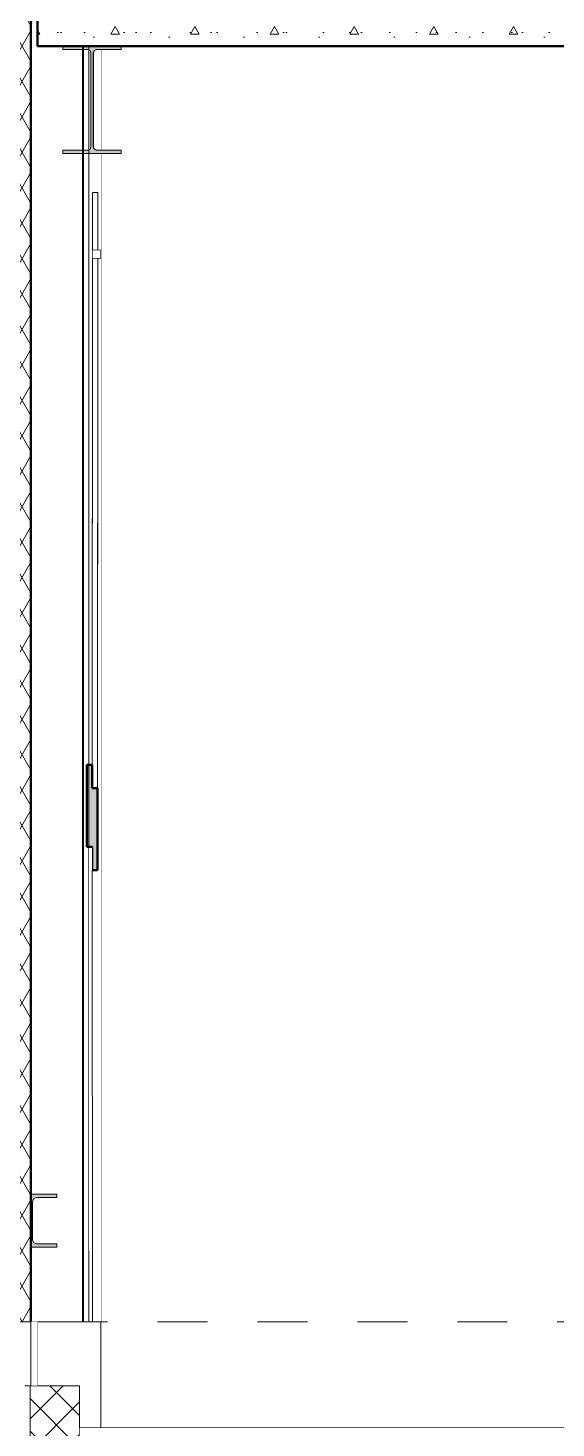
# Model space of a CAD drawing. Header units: millimetres. Extents: x -46169 to 174149, y -86316 to 18123.
# Drawn here: x 166096 to 167587, y -67029 to -63078 of the extents above; entities that cross this region are included whole.
import ezdxf

# ---------------------------------------------------------------- set-up
doc = ezdxf.new("R2010")
doc.units = ezdxf.units.MM
doc.header["$MEASUREMENT"] = 0
doc.linetypes.add('Dashed', pattern=[2822.222233, 1411.111116, -1411.111116])
doc.linetypes.add('Wipeout_Contour', pattern=[1000, 0, -1000])
for name, color, linetype, lineweight, true_color in [('0_Pen_No__105', 7, 'Continuous', 15, 0xa6a6a6), ('A-230-M_FLOOR.IFC Import_Pen_No__109', 7, 'Continuous', 15, 0xa6a6a6), ('A-230-M_FLOOR.IFC Import_Pen_No__29', 7, 'Continuous', 50, 0x2a2a2a), ('New_A-25-M_Wall_Ext_Pen_No__107', 7, 'Continuous', 15, 0xa6a6a6), ('New_A-25-M_Wall_Int_Pen_No__107', 7, 'Continuous', 15, 0xa6a6a6), ('S-280-M_STRUCT_FRAME.IFC Import_Pen_No__30', 7, 'Continuous', 50, 0x2a2a2a)]:
    doc.layers.add(name, color=color, linetype=linetype, lineweight=lineweight, true_color=true_color)
for name, color, linetype in [('A-230-M_FLOOR.IFC Import', 7, 'Continuous'), ('A-25-M_Wall_Int', 7, 'Continuous'), ('New_A-20-M_Ceiling', 7, 'Continuous'), ('New_A-20-M_Floor_Slab', 7, 'Continuous'), ('New_A-25-M_Wall_Ext', 7, 'Continuous'), ('New_A-25-M_Wall_Int', 7, 'Continuous'), ('S-280-M_COLUMN.IFC Import', 7, 'Continuous'), ('S-280-M_STRUCT_FRAME.IFC Import', 7, 'Continuous')]:
    doc.layers.add(name, color=color, linetype=linetype)
for name, color, linetype, lineweight in [('A-230-M_FLOOR.IFC Import_Pen_No__89', 8, 'Continuous', 20), ('A-25-M_Wall_Int_Pen_No__87', 8, 'Continuous', 20), ('New_A-20-M_Ceiling_Pen_No__89', 8, 'Continuous', 20), ('New_A-20-M_Floor_Slab_Pen_No__89', 8, 'Continuous', 20), ('New_A-25-M_Wall_Ext_Pen_No__1', 7, 'Continuous', 13), ('New_A-25-M_Wall_Ext_Pen_No__87', 8, 'Continuous', 20), ('New_A-25-M_Wall_Int_Pen_No__1', 7, 'Continuous', 13), ('New_A-25-M_Wall_Int_Pen_No__87', 8, 'Continuous', 20), ('S-280-M_COLUMN.IFC Import_Pen_No__88', 8, 'Continuous', 20), ('S-280-M_STRUCT_FRAME.IFC Import_Pen_No__1', 7, 'Continuous', 13), ('S-280-M_STRUCT_FRAME.IFC Import_Pen_No__160', 5, 'Continuous', 200), ('S-280-M_STRUCT_FRAME.IFC Import_Pen_No__90', 8, 'Continuous', 20)]:
    doc.layers.add(name, color=color, linetype=linetype, lineweight=lineweight)
pattern_1 = [(270, (165992.32, -78878.83), (86.60254, 0), [0, -50]), (270, (166035.62, -78903.83), (86.60254, 0), [0, -50])]

# ---------------------------------------------------------------- blocks, each defined once
blk = doc.blocks.new('Section Elem_16_3', base_point=(165992.3, -78878.8))
at = {"color": 254, "linetype": 'Wipeout_Contour', "lineweight": 0, "ltscale": 1074219.129228186}
blk.add_wipeout([(166088.7, -66864.8), (166088.7, -66909.8), (166103.9, -66909.8), (166103.9, -66728.8), (166088.8, -66728.8), (166088.8, -66864.8)], dxfattribs=at).dxf.layer = 'New_A-20-M_Floor_Slab'
at = {"color": 254, "linetype": 'Wipeout_Contour', "lineweight": 0, "ltscale": 731873.555014}
blk.add_wipeout([(170128.4, -67028.8), (170486.5, -67028.8), (170486.5, -66728.8), (170128.4, -66728.8)], dxfattribs=at).dxf.layer = 'New_A-20-M_Floor_Slab'
at = {"layer": 'New_A-20-M_Floor_Slab_Pen_No__89', "linetype": 'Continuous'}
blk.add_line((170128.4, -67028.8), (170486.5, -67028.8), dxfattribs=at)
at = {"color": 254, "linetype": 'Wipeout_Contour', "lineweight": 0, "ltscale": 1254311.09252267}
blk.add_wipeout([(166301.8, -66728.8), (166122.8, -66728.8), (166122.8, -66909.8), (166241.5, -66909.8), (166241.5, -67028.8), (166301.8, -67028.8), (166301.8, -66909.8)], dxfattribs=at).dxf.layer = 'New_A-20-M_Floor_Slab'
at = {"layer": 'New_A-20-M_Floor_Slab_Pen_No__89', "linetype": 'Continuous'}
for p, q in [((166122.8, -66909.8), (166122.8, -66728.8)), ((166267.8, -66728.8), (166301.8, -66728.8)), ((166241.5, -66909.8), (166241.5, -67028.8)), ((166241.5, -67028.8), (166301.8, -67028.8))]:
    blk.add_line(p, q, dxfattribs=at)
blk = doc.blocks.new('Section Elem_55_3', base_point=(165992.3, -78878.8))
at = {"layer": 'New_A-25-M_Wall_Int_Pen_No__87', "linetype": 'Continuous'}
for p, q in [((166301.8, -67028.8), (166301.8, -66909.8)), ((169956.5, -67028.8), (166301.8, -67028.8))]:
    blk.add_line(p, q, dxfattribs=at)
blk = doc.blocks.new('Section Elem_148_3', base_point=(165992.3, -78878.8))
at = {"color": 254, "linetype": 'Wipeout_Contour', "lineweight": 0, "ltscale": 710152.368147}
blk.add_wipeout([(166102.2, -58963.8), (165903.4, -58963.8), (165903.4, -66728.8), (166102.2, -66728.8)], dxfattribs=at).dxf.layer = 'New_A-25-M_Wall_Ext'
at = {"color": 254, "linetype": 'Wipeout_Contour', "lineweight": 0, "ltscale": 713073.934024}
blk.add_wipeout([(166267.7, -63432.6), (166267.7, -65157.5), (166268.9, -65157.5), (166268.9, -63432.6)], dxfattribs=at).dxf.layer = 'New_A-25-M_Wall_Ext'
at = {"color": 254, "linetype": 'Wipeout_Contour', "lineweight": 0, "ltscale": 536981.513428}
blk.add_wipeout([(166267.7, -65388.7), (166267.7, -66728.8), (166268.7, -66728.8)], dxfattribs=at).dxf.layer = 'New_A-25-M_Wall_Ext'
at = {"layer": 'New_A-25-M_Wall_Ext_Pen_No__107', "linetype": 'Continuous'}
h = blk.add_hatch(dxfattribs=at)
h.set_pattern_fill('Batt_Insulation_0003', color=256, style=0, pattern_type=2)
h.set_pattern_definition([(60, (165992.32, -78878.83), (-43.30127, 25), []), (120, (165992.32, -78878.83), (43.30127, 25), [])])
h.paths.add_polyline_path([(166102.2, -58963.8), (165903.4, -58963.8), (165903.4, -66728.8), (166102.2, -66728.8)])
blk.add_hatch(color=256, dxfattribs=at).paths.add_polyline_path([(166102.7, -58963.8), (166102.2, -58963.8), (166102.2, -66728.8), (166102.7, -66728.8)])
at = {"layer": 'New_A-25-M_Wall_Ext_Pen_No__107', "linetype": 'Continuous', "lineweight": 0, "true_color": 0x535353}
blk.add_hatch(color=251, dxfattribs=at).paths.add_polyline_path([(166105.7, -58963.8), (166102.7, -58963.8), (166102.7, -66728.8), (166105.7, -66728.8)])
at = {"color": 254, "linetype": 'Wipeout_Contour', "lineweight": 0, "ltscale": 711613.582973}
blk.add_wipeout([(166267.7, -63421.2), (166268.9, -63420.7), (166268.9, -63140.7), (166267.7, -63140.2)], dxfattribs=at).dxf.layer = 'New_A-25-M_Wall_Ext'
at = {"color": 254, "linetype": 'Wipeout_Contour', "lineweight": 0, "ltscale": 710806.588254}
blk.add_wipeout([(166249.7, -58963.8), (166105.7, -58963.8), (166105.7, -66728.8), (166249.7, -66728.8)], dxfattribs=at).dxf.layer = 'New_A-25-M_Wall_Ext'
at = {"layer": 'New_A-25-M_Wall_Ext_Pen_No__107', "linetype": 'Continuous', "lineweight": 0, "true_color": 0x535353}
blk.add_hatch(color=251, dxfattribs=at).paths.add_polyline_path([(166252.7, -62978.8), (166252.7, -62678.8), (166252.7, -58963.8), (166249.7, -58963.8), (166249.7, -66728.8), (166252.7, -66728.8)])
at = {"layer": 'New_A-25-M_Wall_Ext_Pen_No__1', "linetype": 'Continuous'}
for p, q in [((166102.2, -58963.8), (166102.2, -66728.8)), ((166102.7, -58963.8), (166102.7, -66728.8)), ((166105.7, -58963.8), (166105.7, -66728.8))]:
    blk.add_line(p, q, dxfattribs=at)
at = {"color": 254, "linetype": 'Wipeout_Contour', "lineweight": 0, "ltscale": 713879.779478}
blk.add_wipeout([(166252.7, -62978.8), (166252.7, -66728.8), (166267.7, -66728.8), (166267.7, -62978.8)], dxfattribs=at).dxf.layer = 'New_A-25-M_Wall_Ext'
at = {"layer": 'New_A-25-M_Wall_Ext_Pen_No__107', "linetype": 'Continuous'}
h = blk.add_hatch(dxfattribs=at)
h.set_pattern_fill('Plaster_0003', color=256, style=0, pattern_type=2)
h.set_pattern_definition(pattern_1)
h.paths.add_polyline_path([(166252.7, -62978.8), (166252.7, -66728.8), (166267.7, -66728.8), (166267.7, -62978.8)])
at = {"layer": 'New_A-25-M_Wall_Ext_Pen_No__1', "linetype": 'Continuous'}
for p, q in [((166249.7, -58963.8), (166249.7, -66728.8)), ((166267.7, -62978.8), (166267.7, -66728.8))]:
    blk.add_line(p, q, dxfattribs=at)
at = {"layer": 'New_A-25-M_Wall_Ext_Pen_No__1', "linetype": 'Continuous', "flags": 128}
for points in [[(166252.7, -58963.8), (166252.7, -62678.8), (166252.7, -62703.8), (166252.7, -62978.8), (166252.7, -66728.8)], [(166267.7, -66728.8), (166252.7, -66728.8), (166249.7, -66728.8), (166105.7, -66728.8), (166102.7, -66728.8), (166102.2, -66728.8), (165903.4, -66728.8), (165902.7, -66728.8)]]:
    blk.add_lwpolyline(points, dxfattribs=at)
at = {"layer": 'New_A-25-M_Wall_Ext_Pen_No__87', "linetype": 'Continuous'}
for p, q in [((166268.9, -63140.7), (166268.9, -63420.7)), ((166268.9, -63432.6), (166268.9, -65157.5)), ((166267.7, -66728.8), (166267.8, -66728.8))]:
    blk.add_line(p, q, dxfattribs=at)
blk = doc.blocks.new('Section Elem_168_3', base_point=(165992.3, -78878.8))
at = {"color": 254, "linetype": 'Wipeout_Contour', "lineweight": 0, "ltscale": 712313.384401}
blk.add_wipeout([(166301.9, -63703.8), (166276.7, -63703.8), (166276.7, -63728.8), (166301.9, -63728.8)], dxfattribs=at).dxf.layer = 'New_A-20-M_Ceiling'
at = {"layer": 'New_A-20-M_Ceiling_Pen_No__89', "linetype": 'Continuous'}
for p, q in [((166276.7, -63703.8), (166301.8, -63703.8)), ((166276.7, -63728.8), (166276.7, -63703.8)), ((166276.7, -63728.8), (166301.8, -63728.8))]:
    blk.add_line(p, q, dxfattribs=at)
blk = doc.blocks.new('Section Elem_178_3', base_point=(165992.3, -78878.8))
at = {"color": 254, "linetype": 'Wipeout_Contour', "lineweight": 0, "ltscale": 719574.917045}
blk.add_wipeout([(166101.5, -66909.8), (166086.5, -66909.8), (166086.5, -71228.8), (166101.5, -71228.8)], dxfattribs=at).dxf.layer = 'New_A-25-M_Wall_Int'
at = {"layer": 'New_A-25-M_Wall_Int_Pen_No__107', "linetype": 'Continuous'}
h = blk.add_hatch(dxfattribs=at)
h.set_pattern_fill('Plaster_0003', color=256, style=0, pattern_type=2)
h.set_pattern_definition(pattern_1)
h.paths.add_polyline_path([(166101.5, -66909.8), (166086.5, -66909.8), (166086.5, -71228.8), (166101.5, -71228.8)])
at = {"color": 254, "linetype": 'Wipeout_Contour', "lineweight": 0, "ltscale": 719861.160861}
blk.add_wipeout([(166241.5, -71228.8), (166241.5, -66909.8), (166101.5, -66909.8), (166101.5, -71228.8)], dxfattribs=at).dxf.layer = 'New_A-25-M_Wall_Int'
at = {"layer": 'New_A-25-M_Wall_Int_Pen_No__107', "linetype": 'Continuous'}
h = blk.add_hatch(dxfattribs=at)
h.set_pattern_fill('Concrete_Block_0003', color=256, style=0, pattern_type=2)
h.set_pattern_definition([(45, (165992.32, -78878.83), (-45.96194, 45.96194), []), (135, (165992.32, -78878.83), (45.96194, 45.96194), [])])
h.paths.add_polyline_path([(166241.5, -71228.8), (166241.5, -66909.8), (166101.5, -66909.8), (166101.5, -71228.8)])
at = {"layer": 'New_A-25-M_Wall_Int_Pen_No__1', "linetype": 'Continuous'}
for p, q in [((166101.5, -66909.8), (166101.5, -71228.8)), ((166241.5, -66909.8), (166241.5, -71228.8))]:
    blk.add_line(p, q, dxfattribs=at)
at = {"layer": 'New_A-25-M_Wall_Int_Pen_No__1', "linetype": 'Continuous', "flags": 128}
blk.add_lwpolyline([(166241.5, -66909.8), (166101.5, -66909.8), (166087, -66909.8)], dxfattribs=at)
at = {"layer": 'New_A-25-M_Wall_Int_Pen_No__87', "linetype": 'Continuous'}
blk.add_line((166241.5, -66909.8), (166241.5, -66909.8), dxfattribs=at)
blk = doc.blocks.new('Section Elem_182_3', base_point=(165992.3, -78878.8))
at = {"color": 254, "linetype": 'Wipeout_Contour', "lineweight": 0, "ltscale": 2673946.084543216}
blk.add_wipeout([(166301.8, -66728.8), (166301.8, -66909.8), (166401.8, -66909.8), (166401.8, -63128.8), (166359.4, -63128.8), (166359.4, -63139), (166301.8, -63139), (166301.8, -63422.4), (166359.4, -63422.4), (166359.4, -63432.6), (166301.8, -63432.6), (166301.8, -63703.8), (166301.9, -63703.8), (166301.9, -63728.8), (166301.8, -63728.8)], dxfattribs=at).dxf.layer = 'A-25-M_Wall_Int'
at = {"layer": 'A-25-M_Wall_Int_Pen_No__87', "linetype": 'Continuous'}
for p, q in [((166301.8, -63139), (166301.8, -63422.4)), ((166301.8, -63432.6), (166301.8, -66909.8))]:
    blk.add_line(p, q, dxfattribs=at)
blk = doc.blocks.new('Section Elem_190_3', base_point=(165992.3, -78878.8))
at = {"color": 254, "linetype": 'Wipeout_Contour', "lineweight": 0, "ltscale": 1067436.895120006}
blk.add_wipeout([(166268.9, -63140.7), (166268.9, -63420.7), (166271.1, -63419.8), (166273.7, -63413.5), (166273.7, -63147.9), (166271.1, -63141.6)], dxfattribs=at).dxf.layer = 'S-280-M_COLUMN.IFC Import'
at = {"color": 254, "linetype": 'Wipeout_Contour', "lineweight": 0, "ltscale": 2494128.842234317}
blk.add_wipeout([(166268.9, -65157.5), (166276.8, -65157.5), (166276.8, -65190.2), (166277.9, -63728.8), (166276.7, -63728.8), (166276.7, -63703.8), (166277.9, -63703.8), (166278, -63541.9), (166293, -63541.9), (166293, -63703.8), (166301.8, -63703.8), (166301.8, -63432.6), (166269, -63432.6), (166268.9, -63432.6)], dxfattribs=at).dxf.layer = 'S-280-M_COLUMN.IFC Import'
at = {"color": 254, "linetype": 'Wipeout_Contour', "lineweight": 0, "ltscale": 1779220.013578255}
blk.add_wipeout([(166281.1, -63147.9), (166281.1, -63413.5), (166283.7, -63419.8), (166283.7, -63419.8), (166290, -63422.4), (166301.8, -63422.4), (166301.8, -63139), (166290, -63139), (166283.7, -63141.6), (166283.7, -63141.6)], dxfattribs=at).dxf.layer = 'S-280-M_COLUMN.IFC Import'
at = {"color": 254, "linetype": 'Wipeout_Contour', "lineweight": 0, "ltscale": 1071944.253612111}
blk.add_wipeout([(166291.8, -65454.2), (166277, -65454.2), (166277.9, -66728.8), (166301.8, -66728.8), (166301.8, -63728.8), (166293, -63728.8)], dxfattribs=at).dxf.layer = 'S-280-M_COLUMN.IFC Import'
blk = doc.blocks.new('Section Elem_286_3', base_point=(165992.3, -78878.8))
at = {"color": 254, "linetype": 'Wipeout_Contour', "lineweight": 0, "ltscale": 712165.449461}
blk.add_wipeout([(166277.9, -63703.8), (166292.9, -63703.8), (166293, -63541.9), (166278, -63541.9)], dxfattribs=at).dxf.layer = 'S-280-M_STRUCT_FRAME.IFC Import'
at = {"color": 254, "linetype": 'Wipeout_Contour', "lineweight": 0, "ltscale": 713394.911042}
blk.add_wipeout([(166277.9, -63728.8), (166276.8, -65223), (166291.8, -65223), (166292.9, -63728.8)], dxfattribs=at).dxf.layer = 'S-280-M_STRUCT_FRAME.IFC Import'
at = {"color": 254, "linetype": 'Wipeout_Contour', "lineweight": 0, "ltscale": 534174.066841}
blk.add_wipeout([(166293, -63541.9), (166292.9, -63703.8), (166293, -63703.8)], dxfattribs=at).dxf.layer = 'S-280-M_STRUCT_FRAME.IFC Import'
at = {"color": 254, "linetype": 'Wipeout_Contour', "lineweight": 0, "ltscale": 713507.663227}
blk.add_wipeout([(166291.8, -65454.2), (166293, -63728.8), (166292.9, -63728.8), (166291.8, -65223)], dxfattribs=at).dxf.layer = 'S-280-M_STRUCT_FRAME.IFC Import'
at = {"layer": 'S-280-M_STRUCT_FRAME.IFC Import_Pen_No__160', "linetype": 'Continuous', "lineweight": 0, "true_color": 0x00007f}
blk.add_hatch(color=176, dxfattribs=at).paths.add_polyline_path([(166291.8, -65223), (166276.8, -65223), (166276.8, -65454.2), (166291.8, -65454.2)])
at = {"layer": 'S-280-M_STRUCT_FRAME.IFC Import_Pen_No__30', "linetype": 'Continuous'}
for p, q in [((166291.8, -65223), (166276.8, -65223)), ((166291.8, -65223), (166291.8, -65454.2)), ((166276.8, -65388.7), (166276.8, -65454.2)), ((166291.8, -65454.2), (166276.8, -65454.2))]:
    blk.add_line(p, q, dxfattribs=at)
at = {"layer": 'S-280-M_STRUCT_FRAME.IFC Import_Pen_No__90', "linetype": 'Continuous'}
for p, q in [((166278, -63541.9), (166277.9, -63703.8)), ((166293, -63541.9), (166278, -63541.9)), ((166293, -63541.9), (166292.9, -63703.8)), ((166293, -63703.8), (166293, -63541.9)), ((166277.9, -63728.8), (166276.8, -65223)), ((166292.9, -63728.8), (166291.8, -65223)), ((166293, -63728.8), (166291.8, -65454.2))]:
    blk.add_line(p, q, dxfattribs=at)
blk = doc.blocks.new('Section Elem_287_3', base_point=(165992.3, -78878.8))
at = {"layer": 'S-280-M_STRUCT_FRAME.IFC Import_Pen_No__30', "linetype": 'Continuous'}
for q in [(166261.8, -65157.5), (166276.8, -65223)]:
    blk.add_line((166276.8, -65157.5), q, dxfattribs=at)
at = {"layer": 'S-280-M_STRUCT_FRAME.IFC Import_Pen_No__90', "linetype": 'Continuous'}
blk.add_line((166276.8, -65190.2), (166276.8, -65157.5), dxfattribs=at)
at = {"color": 254, "linetype": 'Wipeout_Contour', "lineweight": 0, "ltscale": 715727.341254}
blk.add_wipeout([(166276.8, -65454.2), (166277.8, -66728.8), (166277.9, -66728.8), (166277, -65454.2)], dxfattribs=at).dxf.layer = 'S-280-M_STRUCT_FRAME.IFC Import'
at = {"color": 254, "linetype": 'Wipeout_Contour', "lineweight": 0, "ltscale": 1073052.802769948}
blk.add_wipeout([(166267.7, -65388.7), (166268.7, -66728.8), (166277.8, -66728.8), (166276.8, -65454.2), (166276.8, -65454.2), (166276.8, -65388.7)], dxfattribs=at).dxf.layer = 'S-280-M_STRUCT_FRAME.IFC Import'
at = {"layer": 'S-280-M_STRUCT_FRAME.IFC Import_Pen_No__160', "linetype": 'Continuous', "lineweight": 0, "true_color": 0x00007f}
blk.add_hatch(color=176, dxfattribs=at).paths.add_polyline_path([(166276.8, -65157.5), (166261.8, -65157.5), (166261.8, -65388.7), (166276.8, -65388.7)])
at = {"layer": 'S-280-M_STRUCT_FRAME.IFC Import_Pen_No__30', "linetype": 'Continuous'}
for p in [(166261.8, -65157.5), (166276.8, -65388.7)]:
    blk.add_line(p, (166261.8, -65388.7), dxfattribs=at)
at = {"layer": 'S-280-M_STRUCT_FRAME.IFC Import_Pen_No__90', "linetype": 'Continuous'}
for p, q in [((166277.8, -66728.8), (166276.8, -65454.2)), ((166277.9, -66728.8), (166277, -65454.2))]:
    blk.add_line(p, q, dxfattribs=at)
blk = doc.blocks.new('Section Elem_288_3', base_point=(165992.3, -78878.8))
at = {"color": 254, "linetype": 'Wipeout_Contour', "lineweight": 0, "ltscale": 723996.466486}
blk.add_wipeout([(166241.5, -67028.8), (166241.5, -67178.8), (169956.5, -67178.8), (169956.5, -67028.8)], dxfattribs=at).dxf.layer = 'A-230-M_FLOOR.IFC Import'
at = {"color": 254, "linetype": 'Wipeout_Contour', "lineweight": 0, "ltscale": 732295.906739}
blk.add_wipeout([(170178.4, -67178.8), (170486.5, -67178.8), (170486.5, -67028.8), (170178.4, -67028.8)], dxfattribs=at).dxf.layer = 'A-230-M_FLOOR.IFC Import'
at = {"color": 254, "linetype": 'Wipeout_Contour', "lineweight": 0, "ltscale": 731629.681831}
blk.add_wipeout([(170178.4, -67028.8), (170128.5, -67028.8), (170128.5, -67178.8), (170178.4, -67178.8)], dxfattribs=at).dxf.layer = 'A-230-M_FLOOR.IFC Import'
at = {"layer": 'A-230-M_FLOOR.IFC Import_Pen_No__89', "linetype": 'Continuous'}
blk.add_line((170178.4, -67178.8), (170178.4, -67028.8), dxfattribs=at)
at = {"color": 254, "linetype": 'Wipeout_Contour', "lineweight": 0, "ltscale": 731474.979108}
blk.add_wipeout([(170112, -67028.8), (170111.7, -67028.8), (170111.7, -67178.8), (170112, -67178.8)], dxfattribs=at).dxf.layer = 'A-230-M_FLOOR.IFC Import'
at = {"color": 254, "linetype": 'Wipeout_Contour', "lineweight": 0, "ltscale": 731474.154048}
blk.add_wipeout([(170111.6, -67028.8), (170111.6, -67178.8), (170111.7, -67178.8), (170111.7, -67028.8)], dxfattribs=at).dxf.layer = 'A-230-M_FLOOR.IFC Import'
at = {"layer": 'A-230-M_FLOOR.IFC Import_Pen_No__89', "linetype": 'Continuous'}
for p, q in [((170111.6, -67028.8), (170111.7, -67028.8)), ((170111.7, -67028.8), (170112, -67028.8)), ((170111.7, -67178.8), (170111.7, -67028.8)), ((170112, -67178.8), (170112, -67028.8)), ((170111.6, -67178.8), (170111.7, -67178.8)), ((170111.7, -67178.8), (170112, -67178.8))]:
    blk.add_line(p, q, dxfattribs=at)
blk = doc.blocks.new('Section Elem_293_3', base_point=(165992.3, -78878.8))
at = {"color": 254, "linetype": 'Wipeout_Contour', "lineweight": 0, "ltscale": 716195.151091}
blk.add_wipeout([(166122.8, -66728.8), (166103.9, -66728.8), (166103.9, -66909.8), (166122.8, -66909.8)], dxfattribs=at).dxf.layer = 'S-280-M_COLUMN.IFC Import'
at = {"layer": 'S-280-M_COLUMN.IFC Import_Pen_No__88', "linetype": 'Continuous'}
blk.add_line((166103.9, -66728.8), (166103.9, -66909.8), dxfattribs=at)
blk = doc.blocks.new('Section Elem_314_3', base_point=(165992.3, -78878.8))
at = {"layer": 'S-280-M_STRUCT_FRAME.IFC Import_Pen_No__160', "linetype": 'Continuous', "lineweight": 0, "true_color": 0x00007f}
blk.add_hatch(color=176, dxfattribs=at).paths.add_polyline_path([(166177.7, -66368.8), (166102.7, -66368.8), (166102.7, -66518.8), (166177.7, -66518.8), (166177.7, -66508.8), (166120.2, -66508.8), (166111.7, -66505.3), (166108.2, -66496.8), (166108.2, -66390.8), (166111.7, -66382.3), (166120.2, -66378.8), (166177.7, -66378.8)])
at = {"layer": 'S-280-M_STRUCT_FRAME.IFC Import_Pen_No__1', "linetype": 'Continuous'}
for p, q in [((166102.7, -66368.8), (166102.7, -66518.8)), ((166177.7, -66368.8), (166102.7, -66368.8)), ((166177.7, -66368.8), (166177.7, -66378.8)), ((166177.7, -66518.8), (166102.7, -66518.8)), ((166177.7, -66508.8), (166177.7, -66518.8))]:
    blk.add_line(p, q, dxfattribs=at)
at = {"layer": 'S-280-M_STRUCT_FRAME.IFC Import_Pen_No__1', "linetype": 'Continuous', "flags": 128}
for points in [[(166111.7, -66382.3), (166108.2, -66390.8), (166108.2, -66496.8), (166111.7, -66505.3)], [(166177.7, -66378.8), (166120.2, -66378.8), (166111.7, -66382.3)], [(166111.7, -66505.3), (166120.2, -66508.8), (166177.7, -66508.8)]]:
    blk.add_lwpolyline(points, dxfattribs=at)
blk = doc.blocks.new('Section Elem_327_3', base_point=(165992.3, -78878.8))
at = {"color": 254, "linetype": 'Wipeout_Contour', "lineweight": 0, "ltscale": 725686.881315}
blk.add_wipeout([(170111.7, -62978.8), (170111.7, -63128.8), (170112, -63128.8), (170112, -62978.8)], dxfattribs=at).dxf.layer = 'A-230-M_FLOOR.IFC Import'
at = {"color": 254, "linetype": 'Wipeout_Contour', "lineweight": 0, "ltscale": 718216.396962}
blk.add_wipeout([(166122.7, -62978.8), (166122.7, -63128.8), (170111.7, -63128.8), (170111.7, -62978.8)], dxfattribs=at).dxf.layer = 'A-230-M_FLOOR.IFC Import'
at = {"layer": 'A-230-M_FLOOR.IFC Import_Pen_No__109', "linetype": 'Continuous'}
h = blk.add_hatch(dxfattribs=at)
h.set_pattern_fill('Lightweight_Concrete_0003', color=256, style=0, pattern_type=2)
h.set_pattern_definition([(0, (165992.32, -78878.83), (0, 389.711), [24.375, -200.625]), (0, (166104.82, -78683.98), (0, 389.711), [24.375, -200.625]), (60, (165992.32, -78878.83), (-337.5, 194.856), [24.375, -200.625]), (60, (166217.32, -78878.83), (-337.5, 194.856), [24.375, -200.625]), (120, (166016.7, -78878.83), (337.5, 194.856), [24.375, -200.625]), (120, (166241.7, -78878.83), (337.5, 194.856), [24.375, -200.625]), (0, (165992.32, -78841.33), (0, 75), [0, -75, 0, -112.5]), (45, (166029.82, -78841.33), (-53.033, 53.033), [0, -56.25, 0, -93.75])])
h.paths.add_polyline_path([(166122.7, -62978.8), (166122.7, -63128.8), (170111.7, -63128.8), (170111.7, -62978.8)])
at = {"layer": 'A-230-M_FLOOR.IFC Import_Pen_No__29', "linetype": 'Continuous'}
for p, q in [((166122.7, -62978.8), (166122.7, -63128.8)), ((166252.7, -62978.8), (166122.7, -62978.8)), ((170111.7, -62978.8), (169956.5, -62978.8)), ((170111.7, -62978.8), (170111.7, -63128.8)), ((166194.2, -63128.8), (166122.7, -63128.8)), ((166359.3, -63128.8), (166194.2, -63128.8)), ((169952.7, -63128.8), (166359.3, -63128.8)), ((170099.1, -63128.8), (169952.7, -63128.8)), ((170111.7, -63128.8), (170099.1, -63128.8))]:
    blk.add_line(p, q, dxfattribs=at)
at = {"layer": 'A-230-M_FLOOR.IFC Import_Pen_No__29', "linetype": 'Continuous', "flags": 128}
blk.add_lwpolyline([(169956.5, -62978.8), (166267.7, -62978.8), (166252.7, -62978.8)], dxfattribs=at)
at = {"layer": 'A-230-M_FLOOR.IFC Import_Pen_No__89', "linetype": 'Continuous'}
for p, q in [((170112, -62978.8), (170111.7, -62978.8)), ((170112, -63128.8), (170111.7, -63128.8))]:
    blk.add_line(p, q, dxfattribs=at)
blk = doc.blocks.new('Section Elem_330_3', base_point=(165992.3, -78878.8))
at = {"layer": 'S-280-M_STRUCT_FRAME.IFC Import_Pen_No__1', "linetype": 'Continuous'}
for p, q in [((166194.2, -63128.8), (166194.2, -63139)), ((166194.2, -63422.4), (166194.2, -63432.6))]:
    blk.add_line(p, q, dxfattribs=at)
at = {"color": 254, "linetype": 'Wipeout_Contour', "lineweight": 0, "ltscale": 711745.118292}
blk.add_wipeout([(166359.3, -63128.8), (166359.3, -63139), (166359.4, -63139), (166359.4, -63128.8)], dxfattribs=at).dxf.layer = 'S-280-M_STRUCT_FRAME.IFC Import'
at = {"color": 254, "linetype": 'Wipeout_Contour', "lineweight": 0, "ltscale": 711880.169041}
blk.add_wipeout([(166282.4, -63419.8), (166288.7, -63422.4), (166290, -63422.4), (166283.7, -63419.8)], dxfattribs=at).dxf.layer = 'S-280-M_STRUCT_FRAME.IFC Import'
at = {"color": 254, "linetype": 'Wipeout_Contour', "lineweight": 0, "ltscale": 712162.656017}
blk.add_wipeout([(166359.3, -63432.6), (166359.4, -63432.6), (166359.4, -63422.4), (166359.3, -63422.4)], dxfattribs=at).dxf.layer = 'S-280-M_STRUCT_FRAME.IFC Import'
at = {"layer": 'S-280-M_STRUCT_FRAME.IFC Import_Pen_No__1', "linetype": 'Continuous'}
for p, q in [((166359.3, -63128.8), (166359.3, -63139)), ((166359.3, -63422.4), (166359.3, -63432.6))]:
    blk.add_line(p, q, dxfattribs=at)
at = {"color": 254, "linetype": 'Wipeout_Contour', "lineweight": 0, "ltscale": 711857.222481}
blk.add_wipeout([(166281.1, -63413.5), (166279.8, -63413.5), (166282.4, -63419.8), (166283.7, -63419.8)], dxfattribs=at).dxf.layer = 'S-280-M_STRUCT_FRAME.IFC Import'
at = {"color": 254, "linetype": 'Wipeout_Contour', "lineweight": 0, "ltscale": 711658.929308}
blk.add_wipeout([(166279.8, -63147.9), (166279.8, -63413.5), (166281.1, -63413.5), (166281.1, -63147.9)], dxfattribs=at).dxf.layer = 'S-280-M_STRUCT_FRAME.IFC Import'
at = {"layer": 'S-280-M_STRUCT_FRAME.IFC Import_Pen_No__1', "linetype": 'Continuous'}
blk.add_line((166359.3, -63432.6), (166194.2, -63432.6), dxfattribs=at)
at = {"layer": 'S-280-M_STRUCT_FRAME.IFC Import_Pen_No__1', "linetype": 'Continuous', "flags": 128}
for points in [[(166271.1, -63419.8), (166264.8, -63422.4), (166194.2, -63422.4)], [(166282.4, -63419.8), (166288.7, -63422.4), (166359.3, -63422.4)]]:
    blk.add_lwpolyline(points, dxfattribs=at)
at = {"layer": 'S-280-M_STRUCT_FRAME.IFC Import_Pen_No__90', "linetype": 'Continuous'}
for p, q in [((166281.1, -63413.5), (166279.8, -63413.5)), ((166283.7, -63419.8), (166281.1, -63413.5)), ((166290, -63422.4), (166283.7, -63419.8))]:
    blk.add_line(p, q, dxfattribs=at)
at = {"color": 254, "linetype": 'Wipeout_Contour', "lineweight": 0, "ltscale": 711470.397111}
blk.add_wipeout([(166279.8, -63147.9), (166281.1, -63147.9), (166283.7, -63141.6), (166282.4, -63141.6)], dxfattribs=at).dxf.layer = 'S-280-M_STRUCT_FRAME.IFC Import'
at = {"color": 254, "linetype": 'Wipeout_Contour', "lineweight": 0, "ltscale": 711480.690875}
blk.add_wipeout([(166288.7, -63139), (166282.4, -63141.6), (166283.7, -63141.6), (166290, -63139)], dxfattribs=at).dxf.layer = 'S-280-M_STRUCT_FRAME.IFC Import'
at = {"layer": 'S-280-M_STRUCT_FRAME.IFC Import_Pen_No__160', "linetype": 'Continuous', "lineweight": 0, "true_color": 0x00007f}
blk.add_hatch(color=176, dxfattribs=at).paths.add_polyline_path([(166194.2, -63432.6), (166359.3, -63432.6), (166359.3, -63422.4), (166288.7, -63422.4), (166282.4, -63419.8), (166279.8, -63413.5), (166279.8, -63147.9), (166282.4, -63141.6), (166288.7, -63139), (166359.3, -63139), (166359.3, -63128.8), (166194.2, -63128.8), (166194.2, -63139), (166264.8, -63139), (166271.1, -63141.6), (166273.7, -63147.9), (166273.7, -63413.5), (166271.1, -63419.8), (166264.8, -63422.4), (166194.2, -63422.4)])
at = {"layer": 'S-280-M_STRUCT_FRAME.IFC Import_Pen_No__1', "linetype": 'Continuous', "flags": 128}
for points in [[(166271.1, -63141.6), (166264.8, -63139), (166194.2, -63139)], [(166271.1, -63141.6), (166273.7, -63147.9), (166273.7, -63413.5), (166271.1, -63419.8)], [(166282.4, -63141.6), (166279.8, -63147.9), (166279.8, -63413.5), (166282.4, -63419.8)], [(166359.3, -63139), (166288.7, -63139), (166282.4, -63141.6)]]:
    blk.add_lwpolyline(points, dxfattribs=at)
at = {"layer": 'S-280-M_STRUCT_FRAME.IFC Import_Pen_No__90', "linetype": 'Continuous'}
for p, q in [((166281.1, -63147.9), (166279.8, -63147.9)), ((166281.1, -63147.9), (166283.7, -63141.6)), ((166281.1, -63413.5), (166281.1, -63147.9)), ((166283.7, -63141.6), (166290, -63139))]:
    blk.add_line(p, q, dxfattribs=at)
blk = doc.blocks.new('A04 Atrium Longitudinal Section_STORY_MARKER', base_point=(165992.3, -78878.8))
at = {"layer": '0_Pen_No__105', "linetype": 'Dashed', "ltscale": 0.1}
blk.add_line((140779.4, -66728.8), (170486.5, -66728.8), dxfattribs=at)

msp = doc.modelspace()

# ---------------------------------------------------------------- block references
at = {"layer": 'New_A-20-M_Floor_Slab'}
msp.add_blockref('Section Elem_16_3', (165992.3, -78878.8), dxfattribs=at)

# ---------------------------------------------------------------- next in the draw order: block references
at = {"layer": 'New_A-25-M_Wall_Ext'}
msp.add_blockref('Section Elem_148_3', (165992.3, -78878.8), dxfattribs=at)
at = {"layer": 'New_A-25-M_Wall_Int'}
for name in ['Section Elem_178_3', 'Section Elem_55_3']:
    msp.add_blockref(name, (165992.3, -78878.8), dxfattribs=at)

# ---------------------------------------------------------------- next in the draw order: block references
at = {"layer": 'New_A-20-M_Ceiling'}
msp.add_blockref('Section Elem_168_3', (165992.3, -78878.8), dxfattribs=at)

# ---------------------------------------------------------------- next in the draw order: block references
at = {"layer": 'A-25-M_Wall_Int'}
msp.add_blockref('Section Elem_182_3', (165992.3, -78878.8), dxfattribs=at)

# ---------------------------------------------------------------- next in the draw order: block references
at = {"layer": 'S-280-M_COLUMN.IFC Import'}
msp.add_blockref('Section Elem_190_3', (165992.3, -78878.8), dxfattribs=at)

# ---------------------------------------------------------------- next in the draw order: block references
at = {"layer": 'A-230-M_FLOOR.IFC Import'}
for name in ['Section Elem_327_3', 'Section Elem_288_3']:
    msp.add_blockref(name, (165992.3, -78878.8), dxfattribs=at)
at = {"layer": 'S-280-M_COLUMN.IFC Import'}
msp.add_blockref('Section Elem_293_3', (165992.3, -78878.8), dxfattribs=at)
at = {"layer": 'S-280-M_STRUCT_FRAME.IFC Import'}
for name in ['Section Elem_286_3', 'Section Elem_314_3']:
    msp.add_blockref(name, (165992.3, -78878.8), dxfattribs=at)

# ---------------------------------------------------------------- next in the draw order: block references
for name in ['Section Elem_330_3', 'Section Elem_287_3']:
    msp.add_blockref(name, (165992.3, -78878.8), dxfattribs=at)

# ---------------------------------------------------------------- next in the draw order: block references
at = {"linetype": 'Continuous', "lineweight": 0}
msp.add_blockref('A04 Atrium Longitudinal Section_STORY_MARKER', (165992.3, -78878.8), dxfattribs=at)

doc.saveas('drawing.dxf')
